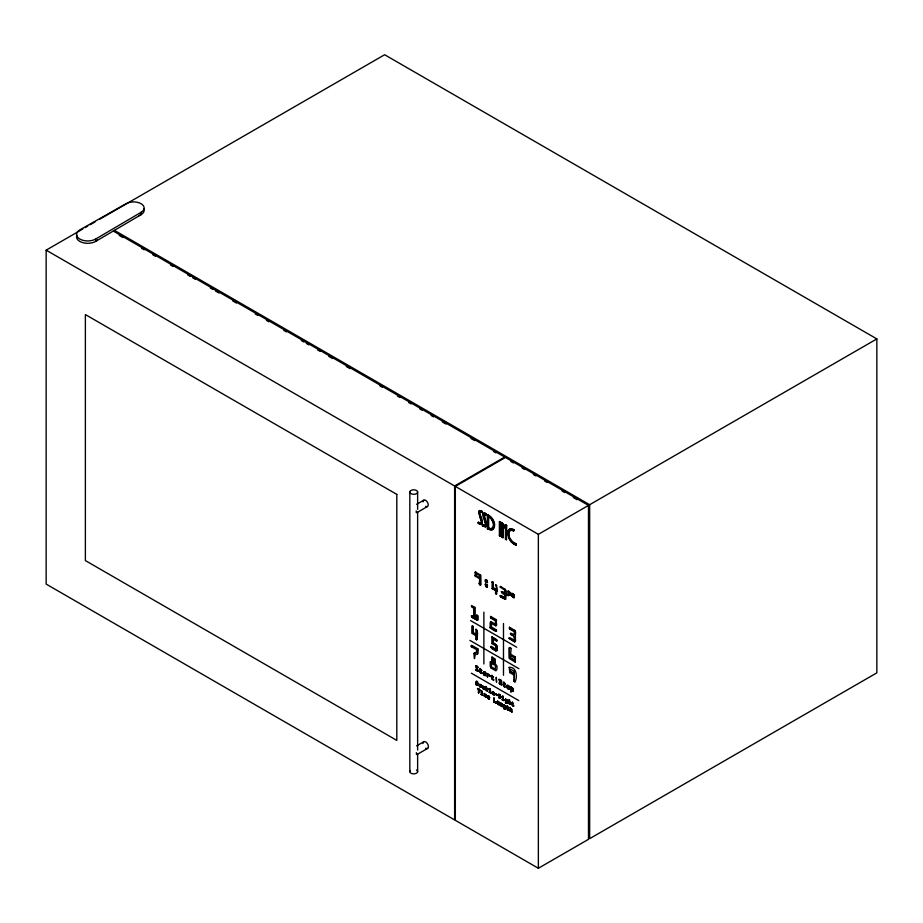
<?xml version="1.0" encoding="UTF-8"?>
<svg xmlns="http://www.w3.org/2000/svg" width="923" height="923" viewBox="0 0 923 923"><rect width="100%" height="100%" fill="white"/><g stroke="black" fill="none" stroke-linecap="round" stroke-linejoin="round"><path stroke-width="1.38" d="M502.643 695.93L503.023 696.796M509.058 699.796L509.115 700.222M493.667 526.11L493.655 523.71M508.008 531.798L508.885 537.659L513.569 543.866L511.238 542.009L508.527 537.867L507.65 532.006A8.019 4.627 60 0 1 509.277 529.387L511.573 528.821L513.926 529.675L513.569 530.887L510.696 530.194M503.543 705.299L503.462 706.337M505.089 699.588L505.746 698.999M505.746 708.899L505.089 709.441M506.865 685.558L506.785 687.3M480.825 684.704L481.321 687.243M509.415 688.823L509.519 687.289M499.747 684.058L498.985 682.766L499.505 683.17M500.785 697.361L500.024 694.754M500.889 697.061L500.151 698.469L498.824 697.95M486.098 688.881L487.113 688.708M512.023 712.394L511.688 709.36M505.735 593.974L505.516 589.705L500.67 586.52M515.415 635.809L515.588 632.209L514.757 630.397M478.806 512.046L479.533 510.488L482.071 511.284L481.714 512.507L480.145 511.769L479.337 512.726L482.129 522.591L481.644 524.183L480.652 524.241C477.353 523.745 477.653 521.16 480.768 523.179M483.271 513.476L485.902 524.379L485.048 525.649L482.741 524.633L482.383 525.868L485.556 526.883L486.767 524.852L484.171 514.203L483.79 516.499L486.409 525.06L485.925 526.652L484.933 526.71M510.846 691.858L511.492 690.727M473.141 626.613L473.153 632.578L475.749 634.032L476.141 629.221M476.21 684.82C474.849 682.259 476.856 678.555 478.114 683.701M481.471 690.692L482.106 691.465L481.518 690.958M484.194 686.839L484.633 689.504M500.451 702.807L500.739 705.564M502.066 697.165L503.185 697.8M503.047 696.853L503.047 696.161M509.438 700.569L509.208 699.703M479.106 583.74L479.775 583.359L479.775 579.033L475.207 575.744M477.699 620.129L477.733 615.722M479.452 669.221L479.798 669.636M479.995 668.483L481.852 670.617M483.894 671.794L485.244 672.175M500.278 595.612L500.404 596.396M484.263 693.392L484.483 696.184M487.148 691.131L485.798 690.416L485.798 686.412M496.609 641.173L496.597 639.801M491.694 678.59L491.232 675.809M489.109 688.581L489.848 689.181L489.778 692.215L489.121 692.088M511.873 593.201L511.55 596.2M512.103 596.408L512.565 594.158L512.819 597.112M495.374 693.934L495.651 694.5M509.473 627.259L509.473 628.632M509.173 637.701L509.138 638.289M510.477 633.316L510.431 633.916M503.462 685.731C502.989 684.301 502.839 681.255 503.935 682.305M506.704 706.683L507.362 705.864M507.177 705.968L506.842 706.522M511.561 702.645L512.45 702.276M503.681 708.437C505.354 709.487 505.908 707.929 504.05 707.526M505.585 702.865L506.912 702.83L506.404 702.08M505.366 702.484L506.704 702.934M485.163 579.921L486.952 580.198M487.09 587.293L487.54 585.701L486.859 584.767M475.68 665.76L475.691 666.579M478.495 692.735L478.945 689.735L479.833 690.439M486.098 675.994L485.475 672.463M482.567 694.892L481.148 694.558M482.844 695.331L481.021 694.35M504.673 592.924L504.812 590.109L500.231 587.063M504.812 592.635L501.327 591.793M489.202 692.158L489.778 692.215M496.909 650.692L496.943 645.915L493.136 642.846L493.17 639.201L493.17 642.823L495.755 644.312M498.997 679.813C501.108 679.19 503.393 682.535 499.135 679.166M502.077 699.669L502.804 699.657L502.285 697.546M514.296 634.332L513.626 634.724M505.343 684.081L504.016 682.259M508.608 703.268L509.277 703.395L508.677 703.13M478.195 671.275L478.172 670.467M496.101 677.505L496.551 682.189L496.378 677.367M513.05 597.066L513.557 594.735L513.869 597.585M501.604 684.797L499.678 679.801M492.086 582.217L492.755 581.825L493.228 582.875M492.224 581.928L492.086 588.516L495.593 590.432L492.086 588.516M490.309 662.022L490.182 666.164L491.013 667.987M505.781 598.992L505.942 590.755L504.719 588.851M503.993 705.587L503.923 706.695M505.527 699.83L505.527 700.672M475.114 572.398L475.772 572.018M484.702 689.469L484.69 686.954M488.002 697.869C486.883 696.265 490.148 699.438 489.559 697.407M494.128 694.142L494.37 693.023M499.205 703.764L497.428 702.899M509.208 667.352L509.796 672.555M510.673 687.104L511.215 687.612L511.042 687.035M487.863 698.411L489.352 698.838M494.393 695.157L492.963 694.569M499.193 704.849L497.07 702.945M480.871 686.839L480.71 685.154M508.538 688.581L508.527 686.331M508.965 688.385L508.965 686.85M479.764 684.681L479.637 686.043L480.802 686.862M510.061 594.227L509.288 594.631M512.715 690.623L512.184 688.316M477.71 653.669L477.802 648.8L471.953 645.465M487.517 691.212L487.898 689.273L486.479 687.947M508.665 592.358C507.592 595.981 512.08 593.662 508.931 592.208M508.596 592.439L508.573 593.281M511.388 688.362L511.792 690.369M511.319 688.443L511.284 689.354M504.639 707.41L505.308 706.706M505.896 701.295L506.923 700.799M497.439 701.988L498.755 702.668M508.873 710.133L507.719 709.268M513.73 706.107L512.588 705.368M513.846 705.864L513.119 706.199M487.402 695.804L487.332 697.546M507.246 703.303L507.142 699.761M510.523 594.689L509.531 595.289M512.6 691.477C514.399 690.912 512.957 686.931 511.215 687.612M513.35 691.039L513.257 689.043M506.923 685.408L506.842 687.035M499.643 697.915L500.428 696.634M500.37 697.096L500.381 696.461M515.865 545.17L516.257 543.889L514.965 543.578L515.415 545.112L516.407 544.547M477.756 670.733L476.164 669.602M514.769 543.993L515.322 543.37M477.329 685.431L478.079 684.474M477.699 667.398L476.13 666.475M499.597 679.847L501.708 681.312M493.39 527.079L491.14 528.902L488.29 528.233L488.29 516.257L491.463 518.657L493.378 522.453M503.52 705.195L504.12 704.895M493.274 529.006C496.136 523.895 492.144 517.272 487.402 514.78L487.402 528.764L490.494 530.033L492.847 529.433M507.812 709.475L508.919 709.937M480.791 672.59L482.118 673.144M504.027 685.731L505.25 686.112M480.745 684.531L479.314 684.208L479.187 685.847M495.536 585.101L496.562 585.367L497.162 590.524M500.358 702.761L500.52 705.691M508.561 700.811L509.658 701.284L510.246 703.984M508.4 595.704L508.573 594.227L508.135 595.612M489.478 675.532L489.998 676.121M486.248 688.65L486.259 689.677M481.021 694.165L481.748 694.338L481.079 691.812M498.616 693.969L500.093 694.719M497.255 590.974L497.128 591.112M512.023 593.339L511.527 596.085M471.538 645.396L471.365 645.581A3.034 1.754 60 0 0 471.365 646.781M483.906 671.679L485.544 672.417M485.198 584.213L485.821 584.063M482.706 685.651L482.971 688.673M483.664 672.844L483.352 673.755M496.943 650.68L495.72 650.923M513.869 597.723L514.146 595.162M509.173 667.375C517.192 666.394 517.457 678.44 514.919 681.924M500.612 705.749L501.339 703.845M490.275 662.045L491.509 661.803L491.901 656.98M496.689 594.043L495.536 593.489L495.593 590.432M479.706 690.612L479.833 689.746C478.449 687.473 477.064 689.7 477.618 688.454M510.8 708.887L510.084 707.295L510.315 711.333M487.494 582.54L485.498 581.859M481.898 673.571L482.187 672.971M477.537 653.83L477.802 648.8M505.539 699.726L506.289 699.772M480.779 523.318L481.414 522.88M491.924 528.591C495.455 524.875 491.982 518.599 488.29 516.257M505.862 595.993L505.596 594.227M515.288 636.062L515.565 640.966L514.757 641.877M510.269 530.275C506.681 533.956 510.177 540.359 513.926 542.655L513.926 543.659M492.478 529.64C497.67 525.545 492.513 516.095 487.402 514.78M476.81 684.739C477.214 676.028 475.968 688.823 477.756 683.551M493.044 692.135C491.313 692.4 495.063 694.361 493.713 692.688M506.946 685.327L508.492 685.581M510.154 595.093L510.523 593.408M95.646 239.057L141.057 212.325A10.568 6.103 0 0 0 141.057 203.695A10.568 6.103 0 0 0 126.105 203.695L79.805 229.908A11.203 6.461 0 0 0 79.805 239.057A11.203 6.461 0 0 0 95.646 239.057L95.646 241.422L141.057 214.69L141.057 212.325M46.15 250.156L454.624 485.983L454.624 819.924L46.15 584.086L46.15 250.156L82.816 228.985M85.262 227.566L87.708 226.158M90.154 224.751L95.046 221.924M99.938 219.097L384.637 54.734L876.85 338.914L876.85 672.844L589.659 838.661L589.659 504.719L114.44 230.358M416.642 504.304L423.819 500.162M454.624 485.983L504.743 457.058L113.275 231.038M455.339 486.398L505.446 457.462L588.482 505.4L588.482 839.33L538.363 868.266L455.339 820.328L455.339 486.398L538.363 534.336L588.482 505.4M416.711 512.726L427.476 506.508M479.533 511.942C479.152 514.607 484.713 521.345 481.275 524.414L478.102 523.387M480.145 511.769L482.071 512.3M478.102 522.372L480.41 523.387L481.264 522.118L478.622 511.215L482.071 511.284M486.352 514.769C482.452 512.542 486.802 516.649 486.352 513.765L484.644 512.946L482.902 513.684C481.668 516.822 489.467 528.187 482.383 524.841M483.444 513.176L486.352 513.765M482.383 525.868L483.71 526.214M487.402 528.764L491.901 529.779M488.29 528.233L491.498 528.694M499.389 521.703L500.635 522.014L500.278 536.194L499.389 535.686L499.389 521.703L500.635 522.014M502.008 522.96L505.816 527.16L502.008 522.96L502.008 537.186L502.897 537.705L503.254 525.06L502.897 537.705M505.458 527.368L505.816 525.002L506.704 525.51L506.346 539.701L505.458 539.182L505.458 528.521L502.897 525.268M505.458 525.21L506.704 525.51M505.458 528.521L503.254 525.06M499.389 535.686L500.635 535.986M510.188 529.052L513.926 529.675M502.008 537.186L503.254 537.498M505.458 539.182L506.704 539.494M513.569 543.866L513.926 542.655M514.965 543.578L515.795 543.439M514.953 544.628L516.234 544.962M516.049 544.755L516.257 543.889M589.659 504.719L876.85 338.914M476.245 575.779L476.349 573.668L479.787 575.652L479.787 577.717L476.349 575.733M479.787 575.652L479.787 577.717M479.775 579.033L479.279 583.371M495.501 589.162C487.725 583.774 499.862 594.331 495.593 585.274M496.632 589.82L497.197 590.801M508.469 591.666L508.146 590.985L509.104 591.493M500.704 595.566C511.561 602.465 497.797 592.324 500.589 596.65M512.6 596.8L512.646 594.25M471.745 606.849L473.891 608.176L473.891 616.91L473.891 608.176L471.399 606.238M513.073 594.897L513.073 596.973M473.153 632.578L473.187 626.925M490.794 617.937L495.409 620.556L490.54 617.741M476.995 639.374C476.96 636.755 478.725 631.355 475.899 629.29M496.274 629.89C499.216 635.532 480.791 620.948 496.066 631.147M476.995 636.27L476.603 639.835M496.389 639.581L491.844 636.997L496.632 639.777M474.11 653.253L476.51 652.284L476.51 649.538L471.399 646.758A3.034 1.754 60 0 1 471.399 645.558M491.878 636.974L491.878 643.55M509.692 628.84L514.296 631.47L509.438 628.644M490.967 647.45L490.575 646.527M495.72 645.812L491.844 643.573M492.744 647.727C500.866 653.749 489.79 643.839 490.644 647.035M476.187 666.268L478.206 670.79M494.128 663.302L492.755 662.564L492.755 658.941L494.128 659.68L494.128 663.302L494.128 659.68M477.779 670.686L476.141 669.844M479.995 669.844L480.052 672.209L481.402 673.467M480.525 669.544L481.668 670.11M492.755 662.564L492.801 658.918M515.38 656.968L510.615 654.165M490.978 668.01L495.859 670.825C497.82 669.752 497.07 665.345 495.409 664.041M481.483 672.925L480.618 672.209M510.569 658.018L514.48 660.233L514.48 657.891L510.569 655.676L510.569 658.018L514.446 660.257M484.148 674.517C485.879 676.271 482.002 671.875 485.371 674.205M487.529 673.571L487.875 674.378M476.441 681.451L476.441 684.439M476.96 681.82L477.641 683.401M493.482 676.951L492.236 676.294L493.378 676.871M478.437 689.516L478.437 692.769M510.407 671.448L514.33 673.675L514.33 671.356L510.407 669.129L510.407 671.448L514.296 673.698L514.33 671.356M479.775 689.781L477.549 688.5M483.006 688.073L483.525 688.523L482.925 686.031M514.284 675.186L514.284 680.078L514.284 675.186L509.761 672.579M482.06 692.262C479.256 690.577 484.298 692.931 482.187 694.604M503.935 683.055L505.077 683.62M484.114 696.15L484.737 694.292M489.328 688.454L490.148 688.87L490.736 692.688M492.57 692.735L493.978 693.473M504.893 686.447L504.096 686.031M488.117 696.207C490.874 700.303 485.763 694.615 488.74 696.484M499.055 694.581L499.055 697.569M499.493 694.834L499.77 697.95M499.493 697.834L499.551 694.8M416.596 745.888L423.772 741.746M495.905 703.014L493.747 701.861L495.813 702.98M495.905 702.541L494.197 701.607L495.813 702.472M502.735 697.8L502.804 699.657M497.439 702.38L498.835 703.118L497.509 701.953M503.185 699.957L503.243 697.765L502.089 697.269M416.85 754.61L427.614 748.403M512.011 703.153L512.011 704.803M513.407 703.372L512.519 702.865M503.589 706.637L505.308 707.872M507.212 708.806C507.454 704.837 506.323 710.064 508.319 710.202M508.481 707.445L507.592 706.937L508.7 707.837M508.573 592.416L509.392 592.208M480.929 686.804L480.018 686.585M508.896 688.443L507.408 687.693L507.662 685.812M511.838 690.612L512.796 690.577M488.752 674.84C487.125 674.309 488.129 678.267 487.344 676.594M505.193 687.139L505.596 686.481M477.572 653.807L475.172 654.799L474.537 658.63M476.51 652.284L473.937 653.426L474.318 658.411M492.859 692.112L492.64 692.7M504.858 705.864L503.981 705.576L503.97 706.545M487.506 695.677L488.994 696.184M497.405 701.226L496.989 702.841M509.184 689.146L508.411 689.146M483.814 514.411L484.783 514.03M495.663 584.951L496.47 585.413M487.506 673.49L487.506 676.974M484.402 686.643L484.263 688.408L483.456 688.57M497.451 695.596L495.593 694.546M475.726 665.656L477.618 666.441M491.024 621.744L490.194 622.69L490.194 627.802M513.961 597.746L514.088 594.874L513.2 594.135M494.347 694.119L492.57 693.392M493.955 697.903L493.747 701.861M492.259 581.836L492.882 582.055M487.367 582.678L485.302 581.282M483.583 672.89L485.267 673.49M480.456 585.124L480.86 575.364L475.472 571.995M500.543 586.382L500.139 587.12M501.454 591.655L504.639 593.004M471.503 605.534L475.218 607.415L475.172 617.649L476.499 618.375L476.499 615.295M477.595 620.268L471.93 617.256M511.077 649.319L510.581 654.188M514.065 679.974L514.076 681.347M505.619 599.223L500.704 596.881M495.87 625.863L496.701 624.917L495.87 619.495M510.327 704.434L508.631 703.372M508.561 707.987L507.592 707.445L507.673 709.164M515.334 662.195L515.346 656.991M484.263 689.02L483.364 689.02M504.881 707.387L503.993 706.66M501.143 703.28L500.658 703.084M509.854 595.208L509.254 595.185M512.68 691.431L511.411 690.773M484.898 674.955L485.463 674.632M492.547 691.581L493.632 691.962M513.546 705.449L512.461 705.16M493.563 680.332L491.774 678.543M492.305 678.843L493.643 679.397M479.845 684.658L480.779 685.12M511.007 709.487L510.165 711.345M510.742 708.933L511.504 709.118M501.074 703.314L502.043 703.707M485.613 694.8L485.221 696.911M487.252 690.635L486.167 689.412M486.19 694.927L484.61 693.715M508.458 710.272L507.558 709.787M501.374 684.947L499.666 684.105M488.486 674.205L489.928 675.89M489.421 699.265L488.175 698.573M490.667 693.242L490.217 692.469M490.99 621.767L495.409 624.167L495.409 620.556M472.541 625.794L471.849 626.198L471.849 633.328L475.749 635.532L475.76 638.947L476.637 639.812M475.922 665.61L478.183 667.375M485.821 579.54L485.163 581.052M476.856 614.856L477.699 615.733L477.745 619.875M513.903 634.793L511.03 633.224M481.587 670.767L480.525 670.144L480.871 672.555M489.848 676.201L488.798 674.921M505.146 709.406L503.97 708.276M505.25 599.292L500.485 596.708M495.905 625.84L491.474 623.429L491.474 627.063L496.066 629.671M514.792 641.854L509.173 638.266M480.56 585.067L479.672 584.721M509.438 627.271L514.792 630.386M496.643 641.15L493.136 639.224M484.229 673.525L483.906 674.194M507.442 705.899L507.592 706.937M510.973 708.933L511.757 709.326M515.369 662.172L509.484 658.653L509.323 647.784M511.03 686.908L510.927 691.812M495.905 619.471L490.575 616.345L490.575 617.718M471.965 615.756L471.33 615.883L471.711 617.037M510.615 647.796L509.288 647.808L509.288 658.018M497.601 701.203L498.928 702.08M505.677 699.034L506.773 699.749M504.062 704.941L505.158 705.657M493.009 679.651L493.828 679.905M513.569 594.17L512.473 593.651M480.745 687.416L480.018 687.093M513.926 530.679C505.642 527.448 508.054 541.086 513.569 542.862M513.315 706.233L512.08 704.768M119.229 235.388L122.978 237.546M141.68 248.345L144.184 249.787M152.906 254.829L155.41 256.271M170.374 264.913L172.866 266.355M187.842 274.996L190.334 276.439M192.826 277.869L195.318 279.311M210.294 287.953L212.786 289.395M215.278 290.837L219.016 292.995M232.746 300.921L236.484 303.079M255.198 313.878L257.69 315.32M266.424 320.362L268.916 321.804M283.88 330.446L286.384 331.888M301.348 340.529L303.84 341.971M306.332 343.414L308.836 344.844M317.558 349.886L320.062 351.328M328.796 356.37L332.534 358.528M346.252 366.454L349.99 368.612M379.93 385.895L382.422 387.337M397.398 395.979L399.89 397.421M408.624 402.463L411.116 403.905M419.85 408.947L422.342 410.389M431.076 415.431L433.568 416.861M442.302 421.903L446.04 424.072M470.995 438.471L474.734 440.629M493.447 451.439L495.939 452.87M510.915 461.523L513.407 462.954M522.141 468.007L524.633 469.449M533.379 474.491L535.871 475.933M544.605 480.975L547.108 482.417M562.084 491.059L564.576 492.501M573.31 497.543L577.06 499.712M501.858 593.004L504.627 594.7L504.696 597.873M485.729 584.121L486.952 584.709M486.975 587.166L485.498 586.37M480.341 584.986L479.245 583.959M513.649 636.178L510.788 634.505M471.93 615.779L473.926 616.899M509.727 637.608L514.284 640.193L514.238 636.985M477.133 620.221L471.676 617.06M514.296 641.681L509.311 638.589M470.592 620.591L516.718 647.219M509.946 647.45L511.18 648.615M492.744 649.215L495.755 650.9M469.865 640.366L518.899 668.679M492.121 657.084L495.224 659.057L495.374 664.064M514.953 681.912L514.042 681.37M507.788 685.27L509.011 686.077M484.16 672.244L485.429 673.294M505.077 684.243L503.935 683.666L503.935 685.651M507.858 685.927L508.481 686.193M484.148 672.936L485.44 673.721L485.163 672.832M493.09 679.605L492.386 679.109M508.481 688.489L507.604 688.004M477.768 671.367L475.991 670.375M485.129 675.624L483.837 674.898L483.433 673.352M504.2 686.724L504.812 686.989M508.492 689.1L506.923 687.473M471.388 673.213L518.795 700.58M487.148 688.212L486.098 688.039L486.167 686.804M492.974 692.169L493.77 692.654M508.769 701.284L509.219 703.441M513.407 703.88L512.45 703.407L512.45 705.057M510.165 703.914L509.658 701.284M492.997 694.084L494.278 694.765L492.64 693.208M502.735 699.692L502.124 699.784L503.693 700.684M506.323 701.976L505.169 700.545M476.141 684.854L477.053 685.304M489.34 692.469L490.874 693M506.542 703.418L505.435 702.841M488.082 695.677L488.705 696.034M497.809 701.284L498.651 701.826M489.421 698.792L487.944 697.903M488.14 698.111L489.271 698.769M497.889 704.18L499.055 704.849M504.916 709.326L503.75 708.645M507.869 688.743L507.177 687.993M506.219 699.807L506.842 700.695M501.881 704.203L502.297 706.718M502.147 706.695L502.4 704.307M511.065 634.689L510.477 633.893M509.242 595.058L508.469 594.274M484.229 675.105L483.49 674.102M509.438 699.842L509.658 700.442M504.281 686.677L503.543 685.685M512.092 687.623L512.692 688.12M497.509 694.857L495.593 693.808L497.566 695.1M511.446 709.66L511.723 711.991M499.193 704.653L497.589 703.28M485.867 694.984L486.294 697.407L486.294 695.157M485.994 697.361L486.248 694.892M485.81 586.486L485.256 584.386M480.237 574.706L480.814 584.721M475.772 576.725L475.253 576.01M513.615 636.189L514.203 637.008M493.978 697.973L494.197 701.607M472.507 625.817L473.107 626.625M476.337 670.548L475.633 669.337M488.671 696.53L489.052 697.188M509.265 594.493L508.596 593.431M492.374 648.904L490.932 647.473M477.179 681.474L477.583 682.097M479.995 686.481L479.683 685.87M492.79 694.338L492.247 693.473M487.932 698.376L487.39 697.511M487.125 688.812L487.436 690.462L486.606 690.231M506.323 699.888L506.773 700.557M509.542 591.885L510.384 593.258M487.079 584.94L487.436 585.759M501.974 703.741L502.331 704.353M499.205 704.503L497.497 703.003M495.939 593.974L495.593 593.166M476.141 639.535L475.795 638.924M488.936 696.219L489.386 696.934M480.445 668.529L479.995 669.233M496.205 644.727L496.909 645.938M509.6 701.318L508.561 701.007M487.09 580.429L487.436 582.367M508.931 686.124L509.358 686.885M479.648 686.631L479.245 685.812M504.789 705.899L505.216 706.603M509.438 592.416L509.958 593.362M487.471 688.65L487.863 689.504M498.87 702.126L499.205 703.049M481.114 685.085L481.368 685.708M499.839 694.996L500.312 696.496M499.539 679.986L501.651 684.566M499.181 680.043L501.108 684.243L499.562 682.997M475.772 666.533L477.653 670.617M482.764 688.385L482.556 687.727M496.286 620.06L496.574 620.706M496.805 640.077L497.001 640.712M493.482 677.113L492.224 676.905L492.247 679.016M500.162 694.973L500.785 696.796M485.729 672.809L485.971 673.594M480.306 672.567L480.064 671.782M499.597 683.216L501.143 684.081M515.172 630.963L515.449 631.609M510.396 592.981L510.442 594.55M481.448 520.63L478.991 513.373M515.126 543.785L515.311 544.42M497.047 703.164L497.047 701.642M512.507 702.138L512.45 702.899M502.031 706.499L501.997 704.284M496.597 665.633L496.689 666.268M476.949 630.144L476.995 634.793M499.228 702.668L499.205 703.661M489.513 697.061L489.49 698.053M492.144 693.346L492.19 691.996M509.496 687.07L509.438 688.627M538.363 534.336L538.363 868.266M514.296 631.47L514.261 634.355M513.569 529.883L513.569 530.887M511.215 690.416L511.215 691.777M508.077 591.147L507.973 595.243M506.346 525.718L506.346 539.701M505.816 525.002L505.816 527.16M505.816 528.314L505.816 538.974M505.746 706.049L505.677 708.933M505.146 699.553L505.089 700.43M505.239 707.906L505.239 708.679M503.485 623.486L503.485 675.29M502.366 522.753L502.366 536.978M500.278 522.222L500.278 536.194M499.747 521.495L499.747 535.478M497.001 646.55L497.001 650.184M496.724 591.078L496.632 593.87M495.755 645.788L495.72 649.446M493.332 582.817L493.228 587.859M492.305 675.498L492.236 676.294M491.786 675.198L491.705 675.994M490.286 689.181L490.286 692.435M488.648 516.049L488.648 528.025M487.759 514.572L487.759 528.556M485.983 513.973L485.983 514.976M484.979 694.442L484.921 696.507M483.883 612.168L483.883 663.983M482.741 524.633L482.741 525.66M481.714 511.492L481.714 512.507M481.391 685.881L481.391 686.954M478.875 689.769L478.875 693.023M478.46 522.164L478.46 523.179M475.207 572.341L475.114 575.802M417.634 492.063A3.9 2.25 0 0 1 411.773 494.013A3.9 2.25 0 0 1 411.773 490.101A3.9 2.25 0 0 1 417.634 492.063L417.634 509.346M417.634 512.23L417.634 749.972M417.634 754.299L417.634 771.593M409.824 492.063L409.824 771.593M97.423 240.084A11.203 6.461 0 0 1 83.439 242.818A11.203 6.461 0 0 1 76.909 235.169M143.792 208.794A10.568 6.103 0 0 1 138.865 215.659M422.976 743.511A3.842 2.215 60 0 1 425.699 741.942A3.842 2.215 60 0 1 428.41 746.638A3.842 2.215 60 0 1 425.699 748.207M416.354 752.683A3.842 2.215 60 0 1 416.354 754.31M423.403 500.543A3.657 2.111 60 0 1 427.891 503.139A3.657 2.111 60 0 1 425.653 506.323M423.057 501.847A3.657 2.111 60 0 1 423.149 501.12M416.192 510.915A3.657 2.111 60 0 1 416.192 512.461M416.492 769.99A3.9 2.25 0 0 1 416.723 773.036A3.9 2.25 0 0 1 411.496 773.439A3.9 2.25 0 0 1 410.354 770.463M508.008 531.798A8.019 4.627 60 0 1 509.634 529.179M491.509 663.279L491.474 666.925L495.409 669.152L495.409 665.529L491.474 663.302M396.809 494.382L85.377 314.57L85.377 560.584L396.809 740.396L396.809 494.382"/></g></svg>
